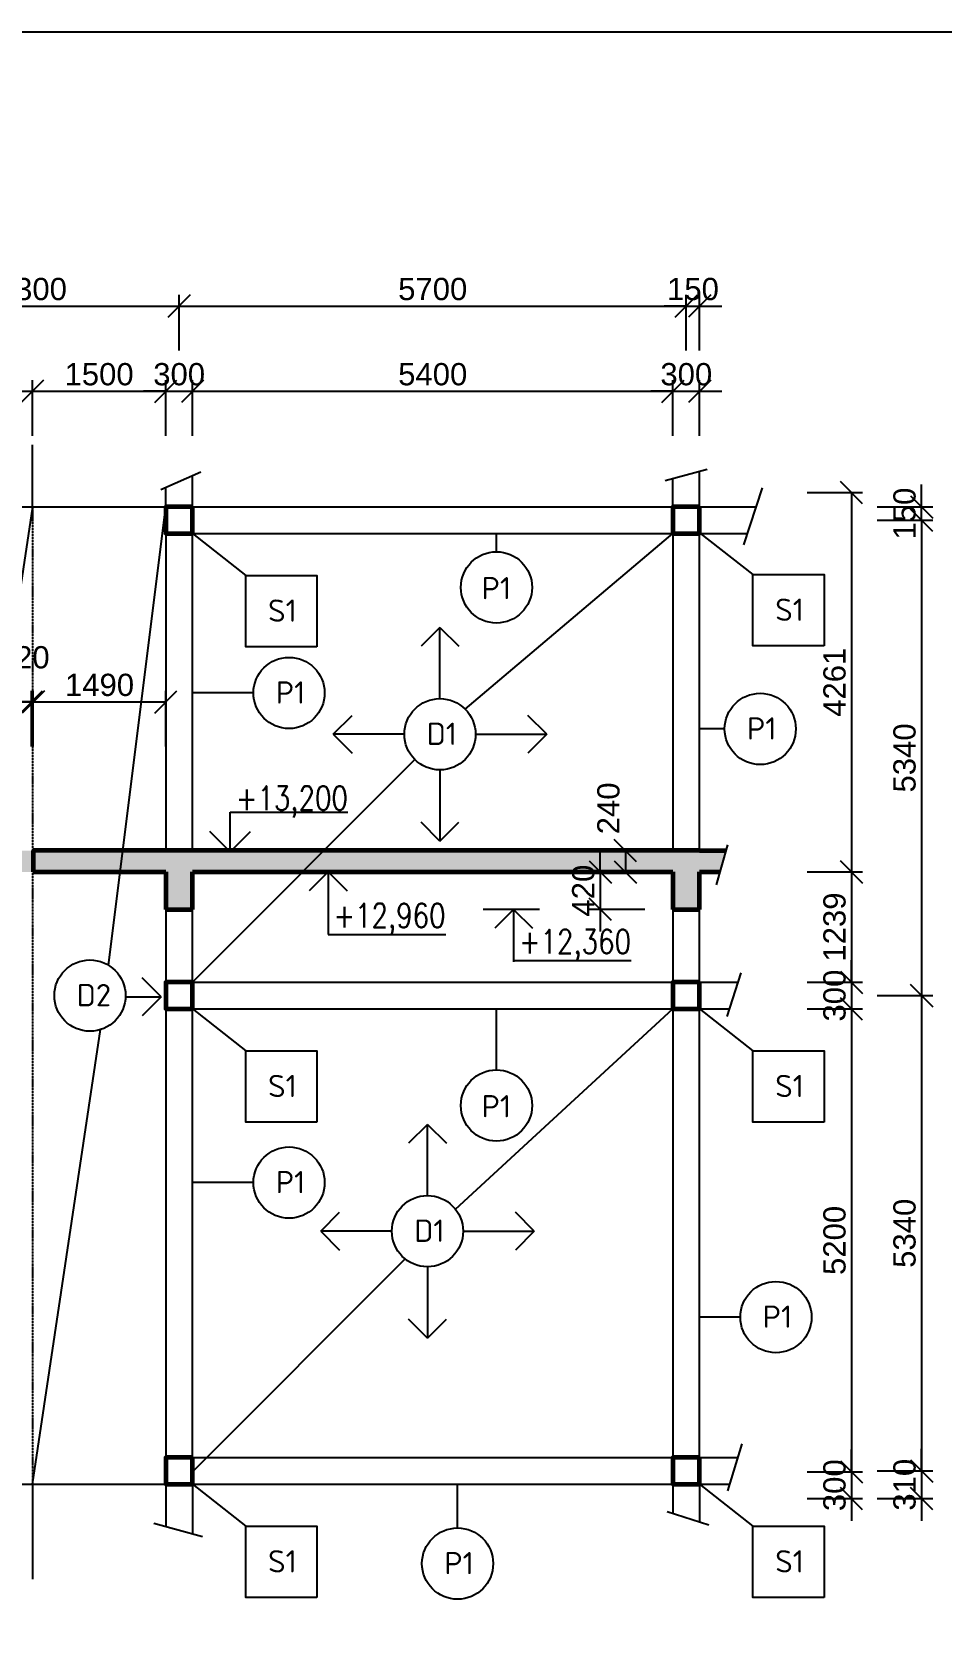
# Model space of a CAD drawing. Header units: millimetres. Extents: x 12904 to 327904, y -199771 to 141779.
# Drawn here: x 107136 to 117366, y 93638 to 111579 of the extents above; entities that cross this region are included whole.
import ezdxf

# ---------------------------------------------------------------- set-up
doc = ezdxf.new("R2010")
doc.units = ezdxf.units.MM
doc.linetypes.add('ACAD_ISO05W100', pattern=[34, 24, -3, 0.5, -3, 0.5, -3])
doc.layers.add('00 tenká plná', color=7, linetype='Continuous', lineweight=13)
doc.layers.add('Zdivo', color=6, linetype='Continuous', lineweight=60)
for name, color, linetype in [('koty', 1, 'Continuous'), ('Kóty', 1, 'Continuous'), ('text', 3, 'Continuous'), ('TEXTY', 3, 'Continuous'), ('Šrafy', 253, 'Continuous')]:
    doc.layers.add(name, color=color, linetype=linetype)
doc.styles.add('ISOCPEUR', font='isocpeur.ttf')
doc.styles.get("Standard").update_dxf_attribs({"font": 'arial.ttf'})
doc.styles.add('Základní', font='romans.shx', dxfattribs={"width": 0.8})
doc.dimstyles.new('1-100-good', dxfattribs={"dimscale": 100, "dimtxt": 2.5, "dimasz": 2.5, "dimexe": 1.25, "dimexo": 0.625, "dimtad": 1, "dimdec": 0, "dimtxsty": 'Standard', "dimblk": 'OBLIQUE', "dimcen": 2.5, "dimclrd": 256, "dimclre": 256, "dimclrt": 3, "dimadec": 0, "dimazin": 0, "dimtfac": 1, "dimtdec": 0, "dimtix": 1, "dimtmove": 2, "dimatfit": 3, "dimldrblk": 'OBLIQUE', "dimfxl": 5, "dimfxlon": 1, "dimarcsym": 0})

# ---------------------------------------------------------------- blocks, each defined once
blk = doc.blocks.new('_OBLIQUE')
at = {"color": 0, "linetype": 'ByBlock'}
blk.add_line((-0.5, -0.5), (0.5, 0.5), dxfattribs=at)
blk = doc.blocks.new('*D279')
at = {"layer": 'Defpoints', "color": 0, "transparency": 16777216}
for p in [(107141, 107543), (105641, 106244), (107141, 106244)]:
    blk.add_point(p, dxfattribs=at)
at = {"layer": 'Kóty', "lineweight": -2, "transparency": 16777216}
for p, q in [((105641, 107043), (105641, 107668)), ((107141, 107043), (107141, 107668)), ((105641, 107543), (107141, 107543))]:
    blk.add_line(p, q, dxfattribs=at)
at = {"layer": 'Kóty', "lineweight": -2, "transparency": 16777216, "xscale": 250, "yscale": 250, "zscale": 250, "rotation": 180}
blk.add_blockref('_OBLIQUE', (105641, 107543), dxfattribs=at)
at = {"layer": 'Kóty', "lineweight": -2, "transparency": 16777216, "xscale": 250, "yscale": 250, "zscale": 250}
blk.add_blockref('_OBLIQUE', (107141, 107543), dxfattribs=at)
at = {"layer": 'Kóty', "color": 3, "transparency": 16777216, "insert": (106391, 107733), "char_height": 250, "attachment_point": 5}
blk.add_mtext('1500', dxfattribs=at)
blk = doc.blocks.new('*D280')
at = {"layer": 'Defpoints', "color": 0, "transparency": 16777216}
for p in [(108641, 107543), (107141, 106244), (108641, 106244)]:
    blk.add_point(p, dxfattribs=at)
at = {"layer": 'Kóty', "lineweight": -2, "transparency": 16777216}
for p, q in [((107141, 107043), (107141, 107668)), ((108641, 107043), (108641, 107668)), ((107141, 107543), (108641, 107543))]:
    blk.add_line(p, q, dxfattribs=at)
at = {"layer": 'Kóty', "lineweight": -2, "transparency": 16777216, "xscale": 250, "yscale": 250, "zscale": 250, "rotation": 180}
blk.add_blockref('_OBLIQUE', (107141, 107543), dxfattribs=at)
at = {"layer": 'Kóty', "lineweight": -2, "transparency": 16777216, "xscale": 250, "yscale": 250, "zscale": 250}
blk.add_blockref('_OBLIQUE', (108641, 107543), dxfattribs=at)
at = {"layer": 'Kóty', "color": 3, "transparency": 16777216, "insert": (107891, 107733), "char_height": 250, "attachment_point": 5}
blk.add_mtext('1500', dxfattribs=at)
blk = doc.blocks.new('*D287')
at = {"layer": 'Defpoints', "color": 0, "transparency": 16777216}
for p in [(108941, 107543), (108641, 106244), (108941, 106244)]:
    blk.add_point(p, dxfattribs=at)
at = {"layer": 'Kóty', "lineweight": -2, "transparency": 16777216}
for p, q in [((108641, 107043), (108641, 107668)), ((108941, 107043), (108941, 107668)), ((108641, 107543), (108391, 107543)), ((108641, 107543), (108941, 107543)), ((108941, 107543), (109191, 107543))]:
    blk.add_line(p, q, dxfattribs=at)
at = {"layer": 'Kóty', "lineweight": -2, "transparency": 16777216, "xscale": 250, "yscale": 250, "zscale": 250}
blk.add_blockref('_OBLIQUE', (108641, 107543), dxfattribs=at)
at = {"layer": 'Kóty', "lineweight": -2, "transparency": 16777216, "xscale": 250, "yscale": 250, "zscale": 250, "rotation": 180}
blk.add_blockref('_OBLIQUE', (108941, 107543), dxfattribs=at)
at = {"layer": 'Kóty', "color": 3, "transparency": 16777216, "insert": (108791, 107733), "char_height": 250, "attachment_point": 5}
blk.add_mtext('300', dxfattribs=at)
blk = doc.blocks.new('*D288')
at = {"layer": 'Defpoints', "color": 0, "transparency": 16777216}
for p in [(114341, 107543), (108941, 106244), (114341, 106244)]:
    blk.add_point(p, dxfattribs=at)
at = {"layer": 'Kóty', "lineweight": -2, "transparency": 16777216}
for p, q in [((108941, 107043), (108941, 107668)), ((114341, 107043), (114341, 107668)), ((108941, 107543), (114341, 107543))]:
    blk.add_line(p, q, dxfattribs=at)
at = {"layer": 'Kóty', "lineweight": -2, "transparency": 16777216, "xscale": 250, "yscale": 250, "zscale": 250, "rotation": 180}
blk.add_blockref('_OBLIQUE', (108941, 107543), dxfattribs=at)
at = {"layer": 'Kóty', "lineweight": -2, "transparency": 16777216, "xscale": 250, "yscale": 250, "zscale": 250}
blk.add_blockref('_OBLIQUE', (114341, 107543), dxfattribs=at)
at = {"layer": 'Kóty', "color": 3, "transparency": 16777216, "insert": (111641, 107733), "char_height": 250, "attachment_point": 5}
blk.add_mtext('5400', dxfattribs=at)
blk = doc.blocks.new('*D289')
at = {"layer": 'Defpoints', "color": 0, "transparency": 16777216}
for p in [(114641, 107543), (114341, 106244), (114641, 106244)]:
    blk.add_point(p, dxfattribs=at)
at = {"layer": 'Kóty', "lineweight": -2, "transparency": 16777216}
for p, q in [((114341, 107043), (114341, 107668)), ((114641, 107043), (114641, 107668)), ((114341, 107543), (114091, 107543)), ((114341, 107543), (114641, 107543)), ((114641, 107543), (114891, 107543))]:
    blk.add_line(p, q, dxfattribs=at)
at = {"layer": 'Kóty', "lineweight": -2, "transparency": 16777216, "xscale": 250, "yscale": 250, "zscale": 250}
blk.add_blockref('_OBLIQUE', (114341, 107543), dxfattribs=at)
at = {"layer": 'Kóty', "lineweight": -2, "transparency": 16777216, "xscale": 250, "yscale": 250, "zscale": 250, "rotation": 180}
blk.add_blockref('_OBLIQUE', (114641, 107543), dxfattribs=at)
at = {"layer": 'Kóty', "color": 3, "transparency": 16777216, "insert": (114491, 107733), "char_height": 250, "attachment_point": 5}
blk.add_mtext('300', dxfattribs=at)
blk = doc.blocks.new('*D291')
at = {"layer": 'Defpoints', "color": 0, "transparency": 16777216}
for p in [(108791, 108500), (105491, 106244), (108791, 106244)]:
    blk.add_point(p, dxfattribs=at)
at = {"layer": 'Kóty', "lineweight": -2, "transparency": 16777216}
for p, q in [((105491, 108000), (105491, 108625)), ((108791, 108000), (108791, 108625)), ((105491, 108500), (108791, 108500))]:
    blk.add_line(p, q, dxfattribs=at)
at = {"layer": 'Kóty', "lineweight": -2, "transparency": 16777216, "xscale": 250, "yscale": 250, "zscale": 250, "rotation": 180}
blk.add_blockref('_OBLIQUE', (105491, 108500), dxfattribs=at)
at = {"layer": 'Kóty', "lineweight": -2, "transparency": 16777216, "xscale": 250, "yscale": 250, "zscale": 250}
blk.add_blockref('_OBLIQUE', (108791, 108500), dxfattribs=at)
at = {"layer": 'Kóty', "color": 3, "transparency": 16777216, "insert": (107141, 108690), "char_height": 250, "attachment_point": 5}
blk.add_mtext('3300', dxfattribs=at)
blk = doc.blocks.new('*D292')
at = {"layer": 'Defpoints', "color": 0, "transparency": 16777216}
for p in [(114491, 108500), (108791, 106244), (114491, 106244)]:
    blk.add_point(p, dxfattribs=at)
at = {"layer": 'Kóty', "lineweight": -2, "transparency": 16777216}
for p, q in [((108791, 108000), (108791, 108625)), ((114491, 108000), (114491, 108625)), ((108791, 108500), (114491, 108500))]:
    blk.add_line(p, q, dxfattribs=at)
at = {"layer": 'Kóty', "lineweight": -2, "transparency": 16777216, "xscale": 250, "yscale": 250, "zscale": 250, "rotation": 180}
blk.add_blockref('_OBLIQUE', (108791, 108500), dxfattribs=at)
at = {"layer": 'Kóty', "lineweight": -2, "transparency": 16777216, "xscale": 250, "yscale": 250, "zscale": 250}
blk.add_blockref('_OBLIQUE', (114491, 108500), dxfattribs=at)
at = {"layer": 'Kóty', "color": 3, "transparency": 16777216, "insert": (111641, 108690), "char_height": 250, "attachment_point": 5}
blk.add_mtext('5700', dxfattribs=at)
blk = doc.blocks.new('*D293')
at = {"layer": 'Defpoints', "color": 0, "transparency": 16777216}
for p in [(114641, 106404), (114641, 102143), (116348, 102143)]:
    blk.add_point(p, dxfattribs=at)
at = {"layer": 'Kóty', "lineweight": -2, "transparency": 16777216}
for p, q in [((115848, 106404), (116473, 106404)), ((116348, 106404), (116348, 102143)), ((115848, 102143), (116473, 102143))]:
    blk.add_line(p, q, dxfattribs=at)
at = {"layer": 'Kóty', "lineweight": -2, "transparency": 16777216, "xscale": 250, "yscale": 250, "zscale": 250}
for p, rotation in [((116348, 106404), 90), ((116348, 102143), 270)]:
    blk.add_blockref('_OBLIQUE', p, dxfattribs=dict(at, rotation=rotation))
at = {"layer": 'Kóty', "color": 3, "transparency": 16777216, "insert": (116158, 104274), "char_height": 250, "attachment_point": 5, "rotation": 90}
blk.add_mtext('4261', dxfattribs=at)
blk = doc.blocks.new('*D294')
at = {"layer": 'Defpoints', "color": 0, "transparency": 16777216}
for p in [(114641, 102143), (114641, 100904), (116348, 100904)]:
    blk.add_point(p, dxfattribs=at)
at = {"layer": 'Kóty', "lineweight": -2, "transparency": 16777216}
for p, q in [((115848, 102143), (116473, 102143)), ((116348, 102143), (116348, 100904)), ((115848, 100904), (116473, 100904))]:
    blk.add_line(p, q, dxfattribs=at)
at = {"layer": 'Kóty', "lineweight": -2, "transparency": 16777216, "xscale": 250, "yscale": 250, "zscale": 250}
for p, rotation in [((116348, 102143), 90), ((116348, 100904), 270)]:
    blk.add_blockref('_OBLIQUE', p, dxfattribs=dict(at, rotation=rotation))
at = {"layer": 'Kóty', "color": 3, "transparency": 16777216, "insert": (116158, 101524), "char_height": 250, "attachment_point": 5, "rotation": 90}
blk.add_mtext('1239', dxfattribs=at)
blk = doc.blocks.new('*D295')
at = {"layer": 'Defpoints', "color": 0, "transparency": 16777216}
for p in [(114641, 100904), (114641, 100604), (116348, 100604)]:
    blk.add_point(p, dxfattribs=at)
at = {"layer": 'Kóty', "lineweight": -2, "transparency": 16777216}
for p, q in [((116348, 100904), (116348, 101154)), ((115848, 100904), (116473, 100904)), ((116348, 100904), (116348, 100604)), ((115848, 100604), (116473, 100604)), ((116348, 100604), (116348, 100354))]:
    blk.add_line(p, q, dxfattribs=at)
at = {"layer": 'Kóty', "lineweight": -2, "transparency": 16777216, "xscale": 250, "yscale": 250, "zscale": 250}
for p, rotation in [((116348, 100904), 270), ((116348, 100604), 90)]:
    blk.add_blockref('_OBLIQUE', p, dxfattribs=dict(at, rotation=rotation))
at = {"layer": 'Kóty', "color": 3, "transparency": 16777216, "insert": (116158, 100754), "char_height": 250, "attachment_point": 5, "rotation": 90}
blk.add_mtext('300', dxfattribs=at)
blk = doc.blocks.new('*D296')
at = {"layer": 'Defpoints', "color": 0, "transparency": 16777216}
for p in [(114641, 100604), (114641, 95404), (116348, 95404)]:
    blk.add_point(p, dxfattribs=at)
at = {"layer": 'Kóty', "lineweight": -2, "transparency": 16777216}
for p, q in [((115848, 100604), (116473, 100604)), ((116348, 100604), (116348, 95404)), ((115848, 95404), (116473, 95404))]:
    blk.add_line(p, q, dxfattribs=at)
at = {"layer": 'Kóty', "lineweight": -2, "transparency": 16777216, "xscale": 250, "yscale": 250, "zscale": 250}
for p, rotation in [((116348, 100604), 90), ((116348, 95404), 270)]:
    blk.add_blockref('_OBLIQUE', p, dxfattribs=dict(at, rotation=rotation))
at = {"layer": 'Kóty', "color": 3, "transparency": 16777216, "insert": (116158, 98004), "char_height": 250, "attachment_point": 5, "rotation": 90}
blk.add_mtext('5200', dxfattribs=at)
blk = doc.blocks.new('*D297')
at = {"layer": 'Defpoints', "color": 0, "transparency": 16777216}
for p in [(114641, 95404), (114641, 95104), (116348, 95104)]:
    blk.add_point(p, dxfattribs=at)
at = {"layer": 'Kóty', "lineweight": -2, "transparency": 16777216}
for p, q in [((116348, 95404), (116348, 95654)), ((115848, 95404), (116473, 95404)), ((116348, 95404), (116348, 95104)), ((115848, 95104), (116473, 95104)), ((116348, 95104), (116348, 94854))]:
    blk.add_line(p, q, dxfattribs=at)
at = {"layer": 'Kóty', "lineweight": -2, "transparency": 16777216, "xscale": 250, "yscale": 250, "zscale": 250}
for p, rotation in [((116348, 95404), 270), ((116348, 95104), 90)]:
    blk.add_blockref('_OBLIQUE', p, dxfattribs=dict(at, rotation=rotation))
at = {"layer": 'Kóty', "color": 3, "transparency": 16777216, "insert": (116158, 95254), "char_height": 250, "attachment_point": 5, "rotation": 90}
blk.add_mtext('300', dxfattribs=at)
blk = doc.blocks.new('*D298')
at = {"layer": 'Defpoints', "color": 0, "transparency": 16777216}
for p in [(114641, 106094), (114641, 100754), (117136, 100754)]:
    blk.add_point(p, dxfattribs=at)
at = {"layer": 'Kóty', "lineweight": -2, "transparency": 16777216}
for p, q in [((116636, 106094), (117261, 106094)), ((117136, 106094), (117136, 100754)), ((116636, 100754), (117261, 100754))]:
    blk.add_line(p, q, dxfattribs=at)
at = {"layer": 'Kóty', "lineweight": -2, "transparency": 16777216, "xscale": 250, "yscale": 250, "zscale": 250}
for p, rotation in [((117136, 106094), 90), ((117136, 100754), 270)]:
    blk.add_blockref('_OBLIQUE', p, dxfattribs=dict(at, rotation=rotation))
at = {"layer": 'Kóty', "color": 3, "transparency": 16777216, "insert": (116945, 103424), "char_height": 250, "attachment_point": 5, "rotation": 90}
blk.add_mtext('5340', dxfattribs=at)
blk = doc.blocks.new('*D299')
at = {"layer": 'Defpoints', "color": 0, "transparency": 16777216}
for p in [(114641, 100754), (114641, 95414), (117136, 95414)]:
    blk.add_point(p, dxfattribs=at)
at = {"layer": 'Kóty', "lineweight": -2, "transparency": 16777216}
for p, q in [((116636, 100754), (117261, 100754)), ((117136, 100754), (117136, 95414)), ((116636, 95414), (117261, 95414))]:
    blk.add_line(p, q, dxfattribs=at)
at = {"layer": 'Kóty', "lineweight": -2, "transparency": 16777216, "xscale": 250, "yscale": 250, "zscale": 250}
for p, rotation in [((117136, 100754), 90), ((117136, 95414), 270)]:
    blk.add_blockref('_OBLIQUE', p, dxfattribs=dict(at, rotation=rotation))
at = {"layer": 'Kóty', "color": 3, "transparency": 16777216, "insert": (116945, 98084), "char_height": 250, "attachment_point": 5, "rotation": 90}
blk.add_mtext('5340', dxfattribs=at)
blk = doc.blocks.new('*D300')
at = {"layer": 'Defpoints', "color": 0, "transparency": 16777216}
for p in [(114641, 95414), (114641, 95104), (117136, 95104)]:
    blk.add_point(p, dxfattribs=at)
at = {"layer": 'Kóty', "lineweight": -2, "transparency": 16777216}
for p, q in [((117136, 95414), (117136, 95664)), ((116636, 95414), (117261, 95414)), ((117136, 95414), (117136, 95104)), ((116636, 95104), (117261, 95104)), ((117136, 95104), (117136, 94854))]:
    blk.add_line(p, q, dxfattribs=at)
at = {"layer": 'Kóty', "lineweight": -2, "transparency": 16777216, "xscale": 250, "yscale": 250, "zscale": 250}
for p, rotation in [((117136, 95414), 270), ((117136, 95104), 90)]:
    blk.add_blockref('_OBLIQUE', p, dxfattribs=dict(at, rotation=rotation))
at = {"layer": 'Kóty', "color": 3, "transparency": 16777216, "insert": (116945, 95259), "char_height": 250, "attachment_point": 5, "rotation": 90}
blk.add_mtext('310', dxfattribs=at)
blk = doc.blocks.new('*D281')
at = {"layer": 'Defpoints', "color": 0, "transparency": 16777216}
for p in [(114641, 106244), (117136, 106244), (114641, 106094)]:
    blk.add_point(p, dxfattribs=at)
at = {"layer": 'Kóty', "lineweight": -2, "transparency": 16777216}
for p, q in [((117136, 106244), (117136, 106494)), ((116636, 106244), (117261, 106244)), ((117136, 106094), (117136, 106244)), ((116636, 106094), (117261, 106094)), ((117136, 106094), (117136, 105844))]:
    blk.add_line(p, q, dxfattribs=at)
at = {"layer": 'Kóty', "lineweight": -2, "transparency": 16777216, "xscale": 250, "yscale": 250, "zscale": 250}
for p, rotation in [((117136, 106244), 270), ((117136, 106094), 90)]:
    blk.add_blockref('_OBLIQUE', p, dxfattribs=dict(at, rotation=rotation))
at = {"layer": 'Kóty', "color": 3, "transparency": 16777216, "insert": (116945, 106169), "char_height": 250, "attachment_point": 5, "rotation": 90}
blk.add_mtext('150', dxfattribs=at)
blk = doc.blocks.new('*D282')
at = {"layer": 'Defpoints', "color": 0, "transparency": 16777216}
for p in [(114641, 108500), (114491, 106244), (114641, 106244)]:
    blk.add_point(p, dxfattribs=at)
at = {"layer": 'Kóty', "lineweight": -2, "transparency": 16777216}
for p, q in [((114491, 108000), (114491, 108625)), ((114641, 108000), (114641, 108625)), ((114491, 108500), (114241, 108500)), ((114491, 108500), (114641, 108500)), ((114641, 108500), (114891, 108500))]:
    blk.add_line(p, q, dxfattribs=at)
at = {"layer": 'Kóty', "lineweight": -2, "transparency": 16777216, "xscale": 250, "yscale": 250, "zscale": 250}
blk.add_blockref('_OBLIQUE', (114491, 108500), dxfattribs=at)
at = {"layer": 'Kóty', "lineweight": -2, "transparency": 16777216, "xscale": 250, "yscale": 250, "zscale": 250, "rotation": 180}
blk.add_blockref('_OBLIQUE', (114641, 108500), dxfattribs=at)
at = {"layer": 'Kóty', "color": 3, "transparency": 16777216, "insert": (114566, 108690), "char_height": 250, "attachment_point": 5}
blk.add_mtext('150', dxfattribs=at)
blk = doc.blocks.new('*D301')
at = {"layer": 'Defpoints', "color": 0, "transparency": 16777216}
for p in [(107131, 104053), (105641, 102383), (107131, 102383)]:
    blk.add_point(p, dxfattribs=at)
at = {"layer": 'Kóty', "lineweight": -2, "transparency": 16777216}
for p, q in [((105641, 103553), (105641, 104178)), ((107131, 103553), (107131, 104178)), ((105641, 104053), (107131, 104053))]:
    blk.add_line(p, q, dxfattribs=at)
at = {"layer": 'Kóty', "lineweight": -2, "transparency": 16777216, "xscale": 250, "yscale": 250, "zscale": 250, "rotation": 180}
blk.add_blockref('_OBLIQUE', (105641, 104053), dxfattribs=at)
at = {"layer": 'Kóty', "lineweight": -2, "transparency": 16777216, "xscale": 250, "yscale": 250, "zscale": 250}
blk.add_blockref('_OBLIQUE', (107131, 104053), dxfattribs=at)
at = {"layer": 'Kóty', "color": 3, "transparency": 16777216, "insert": (106386, 104243), "char_height": 250, "attachment_point": 5}
blk.add_mtext('1490', dxfattribs=at)
blk = doc.blocks.new('*D302')
at = {"layer": 'Defpoints', "color": 0, "transparency": 16777216}
for p in [(107151, 104053), (107131, 102383), (107151, 102383)]:
    blk.add_point(p, dxfattribs=at)
at = {"layer": 'Kóty', "lineweight": -2, "transparency": 16777216}
for p, q in [((107131, 103553), (107131, 104178)), ((107151, 103553), (107151, 104178)), ((107131, 104053), (106881, 104053)), ((107131, 104053), (107151, 104053)), ((107151, 104053), (107401, 104053))]:
    blk.add_line(p, q, dxfattribs=at)
at = {"layer": 'Kóty', "lineweight": -2, "transparency": 16777216, "xscale": 250, "yscale": 250, "zscale": 250}
blk.add_blockref('_OBLIQUE', (107131, 104053), dxfattribs=at)
at = {"layer": 'Kóty', "lineweight": -2, "transparency": 16777216, "xscale": 250, "yscale": 250, "zscale": 250, "rotation": 180}
blk.add_blockref('_OBLIQUE', (107151, 104053), dxfattribs=at)
at = {"layer": 'Kóty', "color": 3, "transparency": 16777216, "insert": (107141, 104553), "char_height": 250, "attachment_point": 5}
blk.add_mtext('20', dxfattribs=at)
blk = doc.blocks.new('*D303')
at = {"layer": 'Defpoints', "color": 0, "transparency": 16777216}
for p in [(108641, 104053), (107151, 102383), (108641, 102383)]:
    blk.add_point(p, dxfattribs=at)
at = {"layer": 'Kóty', "lineweight": -2, "transparency": 16777216}
for p, q in [((107151, 103553), (107151, 104178)), ((108641, 103553), (108641, 104178)), ((107151, 104053), (108641, 104053))]:
    blk.add_line(p, q, dxfattribs=at)
at = {"layer": 'Kóty', "lineweight": -2, "transparency": 16777216, "xscale": 250, "yscale": 250, "zscale": 250, "rotation": 180}
blk.add_blockref('_OBLIQUE', (107151, 104053), dxfattribs=at)
at = {"layer": 'Kóty', "lineweight": -2, "transparency": 16777216, "xscale": 250, "yscale": 250, "zscale": 250}
blk.add_blockref('_OBLIQUE', (108641, 104053), dxfattribs=at)
at = {"layer": 'Kóty', "color": 3, "transparency": 16777216, "insert": (107896, 104243), "char_height": 250, "attachment_point": 5}
blk.add_mtext('1490', dxfattribs=at)
blk = doc.blocks.new('*D311')
at = {"layer": 'Defpoints', "color": 0, "transparency": 16777216}
for p in [(113807, 102383), (113354, 102143), (113807, 102143)]:
    blk.add_point(p, dxfattribs=at)
at = {"layer": 'Kóty', "lineweight": -2, "transparency": 16777216}
for p, q in [((113807, 102383), (113932, 102383)), ((113807, 102383), (113807, 102143)), ((113417, 102143), (113932, 102143))]:
    blk.add_line(p, q, dxfattribs=at)
at = {"layer": 'Kóty', "lineweight": -2, "transparency": 16777216, "xscale": 250, "yscale": 250, "zscale": 250}
for p, rotation in [((113807, 102383), 90), ((113807, 102143), 270)]:
    blk.add_blockref('_OBLIQUE', p, dxfattribs=dict(at, rotation=rotation))
at = {"layer": 'Kóty', "color": 3, "transparency": 16777216, "insert": (113617, 102857), "char_height": 250, "attachment_point": 5, "rotation": 90}
blk.add_mtext('240', dxfattribs=at)
blk = doc.blocks.new('*D312')
at = {"layer": 'Defpoints', "color": 0, "transparency": 16777216}
for p in [(113524, 102143), (113524, 101723), (114341, 101723)]:
    blk.add_point(p, dxfattribs=at)
at = {"layer": 'Kóty', "lineweight": -2, "transparency": 16777216}
for p, q in [((113524, 102143), (113524, 102393)), ((113524, 102143), (113649, 102143)), ((113524, 102143), (113524, 101723)), ((114024, 101723), (113399, 101723)), ((113524, 101723), (113524, 101473))]:
    blk.add_line(p, q, dxfattribs=at)
at = {"layer": 'Kóty', "lineweight": -2, "transparency": 16777216, "xscale": 250, "yscale": 250, "zscale": 250}
for p, rotation in [((113524, 102143), 270), ((113524, 101723), 90)]:
    blk.add_blockref('_OBLIQUE', p, dxfattribs=dict(at, rotation=rotation))
at = {"layer": 'Kóty', "color": 3, "transparency": 16777216, "insert": (113334, 101933), "char_height": 250, "attachment_point": 5, "rotation": 90}
blk.add_mtext('420', dxfattribs=at)

msp = doc.modelspace()

# ---------------------------------------------------------------- hatches: boundary and pattern name
at = {"layer": 'Šrafy'}
h = msp.add_hatch(dxfattribs=at)
h.set_pattern_fill('BETON-ZELEZOBETON', color=256, scale=50)
h.set_pattern_definition([(45, (-918655, -604140.65), (-176.776695, 176.776695), []), (45, (-918584.3, -604140.65), (-176.776695, 176.776695), []), (45, (-918442.88, -604140.65), (-106.066017, 247.487373), [100, -50, 0, -50])])
h.paths.add_polyline_path([(100896.9, 102382.9), (99641.1, 102382.9), (99394, 102382.9), (99337.1, 102142.9), (99641.1, 102142.9), (99641.1, 101722.9), (99941.1, 101722.9), (99941.1, 102142.9), (100809.2, 102142.9)])
h.paths.add_polyline_path([(106561.9, 102382.9), (102322.2, 102382.9), (102234.6, 102142.9), (105341.1, 102142.9), (105341.1, 101722.9), (105641.1, 101722.9), (105641.1, 102142.9), (106526, 102142.9)])
h.paths.add_polyline_path([(107131.1, 102382.9), (106561.9, 102382.9), (106526, 102142.9), (107131.1, 102142.9)])
h.paths.add_polyline_path([(108156.6, 102382.9), (107151.1, 102382.9), (107151.1, 102142.9), (108126.5, 102142.9)])
h.paths.add_polyline_path([(110419.6, 102382.9), (109378.7, 102382.9), (109365.5, 102369.7), (109352.3, 102382.9), (108156.6, 102382.9), (108126.5, 102142.9), (108641.1, 102142.9), (108641.1, 101722.9), (108941.1, 101722.9), (108941.1, 102142.9), (110179.6, 102142.9)])
h.paths.add_polyline_path([(101988.5, 102795.2), (101748.5, 102573.5), (101748.5, 97927.7), (101988.5, 97927.7), (101988.5, 100604.3), (102408.5, 100604.3), (102408.5, 100904.3), (101988.5, 100904.3)])
h.paths.add_polyline_path([(101988.5, 103689.9), (101748.5, 103689.9), (101748.5, 102573.5), (101988.5, 102795.2)])
h.paths.add_polyline_path([(101988.5, 105944.3), (102408.5, 105944.3), (102408.5, 106244.3), (101988.5, 106244.3), (101988.5, 106446.1), (101748.5, 106379.7), (101748.5, 106244.3), (101748.5, 103689.9), (101988.5, 103689.9)])
h.paths.add_polyline_path([(101988.5, 97927.7), (101748.5, 97927.7), (101748.5, 97065), (101988.5, 97285.5)])
h.paths.add_polyline_path([(101988.5, 97285.5), (101748.5, 97065), (101748.5, 95264.3), (101748.5, 95112.8), (101988.5, 95036.4), (101988.5, 95264.3), (102408.5, 95264.3), (102408.5, 95564.3), (101988.5, 95564.3)])
h.paths.add_polyline_path([(114935.8, 102382.9), (114641.1, 102382.9), (110419.6, 102382.9), (110179.6, 102142.9), (114341.1, 102142.9), (114341.1, 101722.9), (114641.1, 101722.9), (114641.1, 102142.9), (114866.5, 102142.9)])
h.paths.add_polyline_path([(113593.7, 101585.2), (113593.7, 102292.9), (113078.5, 102292.9), (113078.5, 101585.2)], flags=9)

# ---------------------------------------------------------------- linework, layer by layer
for p, q in [((107141.1, 106244.3), (107141.1, 106939.3)), ((108585, 106439.3), (109035, 106639.3)), ((108941.1, 106244.3), (108941.1, 106597.6)), ((114255, 106539.3), (114725, 106669.3)), ((114641.1, 106244.3), (114641.1, 106646.1)), ((108641.1, 106244.3), (108641.1, 106464.3)), ((114341.1, 106244.3), (114341.1, 106563.2)), ((115345, 106459.3), (115135, 105819.3)), ((105641.1, 106244.3), (108641.1, 106244.3)), ((107141.1, 106244.3), (106375.5, 101139.6)), ((107995.3, 101096.6), (108641.1, 106244.3)), ((108941.1, 106244.3), (114341.1, 106244.3)), ((114641.1, 106244.3), (115274.4, 106244.3)), ((108641.1, 106104.3), (108641.1, 102382.9)), ((108941.1, 102382.9), (108941.1, 106104.3)), ((114341.1, 106104.3), (114341.1, 102382.9)), ((114641.1, 102382.9), (114641.1, 106104.3)), ((108941.1, 105944.3), (114341.1, 105944.3)), ((112007.1, 103970.4), (114341.1, 105944.3)), ((114641.1, 105944.3), (115176, 105944.3)), ((114922, 103749.8), (114641.1, 103749.8)), ((108941.1, 100904.3), (111441.5, 103404.7)), ((114955, 102449.3), (114825, 101999.3)), ((107151.1, 102382.9), (114641.1, 102382.9)), ((107151.1, 102142.9), (108641.1, 102142.9)), ((108641.1, 102142.9), (108641.1, 100904.3)), ((108941.1, 100904.3), (108941.1, 102142.9)), ((108941.1, 102142.9), (114341.1, 102142.9)), ((114341.1, 102142.9), (114341.1, 100904.3)), ((114641.1, 100904.3), (114641.1, 102142.9)), ((108641.1, 101722.9), (108941.1, 101722.9)), ((114341.1, 101722.9), (114641.1, 101722.9)), ((115105, 101009.3), (114945, 100519.3)), ((108941.1, 100904.3), (114341.1, 100904.3)), ((114641.1, 100904.3), (115070.7, 100904.3)), ((108641.1, 100604.3), (108641.1, 95404.3)), ((108941.1, 95404.3), (108941.1, 100604.3)), ((108941.1, 100604.3), (114341.1, 100604.3)), ((111896.1, 98355.3), (114341.1, 100604.3)), ((114341.1, 100604.3), (114341.1, 95404.3)), ((114641.1, 95404.3), (114641.1, 100604.3)), ((114641.1, 100604.3), (114972.7, 100604.3)), ((107141.1, 95264.3), (107907.1, 100372.4)), ((108941.1, 95404.3), (111332.1, 97795.3)), ((115098.6, 97142.6), (114641.1, 97142.6)), ((115115, 95719.3), (114955, 95189.3)), ((108941.1, 95564.3), (114341.1, 95564.3)), ((114641.1, 95564.3), (115068.2, 95564.3)), ((105641.1, 95264.3), (108641.1, 95264.3)), ((107141.1, 95264.3), (107141.1, 94199.3)), ((108641.1, 95264.3), (108641.1, 94792.2)), ((108941.1, 95264.3), (114341.1, 95264.3)), ((108941.1, 95264.3), (108941.1, 94710.4)), ((111920.3, 94773.7), (111920.3, 95264.3)), ((114341.1, 95264.3), (114341.1, 94938.2)), ((114641.1, 95264.3), (114977.6, 95264.3)), ((114641.1, 95264.3), (114641.1, 94842.5)), ((114275, 94959.3), (114745, 94809.3)), ((108505, 94829.3), (109055, 94679.3))]:
    msp.add_line(p, q)
at = {"linetype": 'ACAD_ISO05W100'}
msp.add_line((107141.1, 106244.3), (107141.1, 95264.3), dxfattribs=at)
msp.add_lwpolyline([(97404.2, 111579.3), (138404.2, 111579.3), (138404.2, 82879.3), (97404.2, 82879.3)], close=True)
at = {"layer": 'koty'}
for p, q in [((109365.5, 102369.7), (109365.5, 102816.1)), ((109365.5, 102816.1), (110688.3, 102816.1)), ((109365.5, 102369.7), (109136.7, 102598.5)), ((109365.5, 102369.7), (109594.4, 102598.5)), ((110465.6, 102142.9), (110253.5, 101930.8)), ((110465.6, 102142.9), (110677.7, 101930.8)), ((110465.6, 102142.9), (110465.6, 101441.1)), ((110465.6, 102142.9), (110677.7, 101930.8)), ((110465.6, 102142.9), (110465.6, 101441.1)), ((112841, 101722.9), (112208.9, 101722.9)), ((112550.1, 101722.9), (112338, 101510.8)), ((112550.1, 101722.9), (112762.1, 101510.8)), ((112550.1, 101722.9), (112550.1, 101132.6)), ((112550.1, 101722.9), (112762.1, 101510.8)), ((112550.1, 101722.9), (112550.1, 101132.6)), ((110465.6, 101441.1), (111788.4, 101441.1)), ((112550.1, 101148.4), (113872.8, 101148.4))]:
    msp.add_line(p, q, dxfattribs=at)
at = {"layer": 'TEXTY'}
for p, q in [((108941.1, 105944.3), (109539.2, 105473.7)), ((112357.5, 105739.5), (112357.5, 105944.3)), ((114641.1, 105954.3), (115239.2, 105483.7)), ((111722, 104889.9), (111509.8, 104677.7)), ((111722, 104089.9), (111722, 104889.9)), ((111722, 104889.9), (111934.1, 104677.7)), ((109625.9, 104153.7), (108941.1, 104153.7)), ((110522, 103689.9), (110734.1, 103902)), ((112922, 103689.9), (112709.8, 103902)), ((111322, 103689.9), (110522, 103689.9)), ((110522, 103689.9), (110734.1, 103477.7)), ((112122, 103689.9), (112922, 103689.9)), ((112922, 103689.9), (112709.8, 103477.7)), ((111722, 103289.9), (111722, 102489.9)), ((111722, 102489.9), (111509.8, 102702)), ((111722, 102489.9), (111934.1, 102702)), ((108588.5, 100740.3), (108376.4, 100952.5)), ((108188.1, 100740.3), (108588.5, 100740.3)), ((108588.5, 100740.3), (108376.4, 100528.2)), ((108941.1, 100604.3), (109539.2, 100133.7)), ((112357.5, 99919.5), (112357.5, 100604.3)), ((114641.1, 100604.3), (115239.2, 100133.7)), ((111582, 99307.7), (111369.8, 99095.6)), ((111582, 98507.7), (111582, 99307.7)), ((111582, 99307.7), (111794.1, 99095.6)), ((109625.9, 98653.7), (108941.1, 98653.7)), ((110382, 98107.7), (110594.1, 98319.8)), ((112782, 98107.7), (112569.8, 98319.8)), ((111182, 98107.7), (110382, 98107.7)), ((110382, 98107.7), (110594.1, 97895.6)), ((111982, 98107.7), (112782, 98107.7)), ((112782, 98107.7), (112569.8, 97895.6)), ((111582, 97707.7), (111582, 96907.7)), ((111582, 96907.7), (111369.8, 97119.8)), ((111582, 96907.7), (111794.1, 97119.8)), ((108941.1, 95264.3), (109539.2, 94793.7)), ((114641.1, 95264.3), (115239.2, 94793.7))]:
    msp.add_line(p, q, dxfattribs=at)
for points in [[(110339.2, 104673.7), (109539.2, 104673.7), (109539.2, 105473.7), (110339.2, 105473.7)], [(116039.2, 104683.7), (115239.2, 104683.7), (115239.2, 105483.7), (116039.2, 105483.7)], [(110339.2, 99333.7), (109539.2, 99333.7), (109539.2, 100133.7), (110339.2, 100133.7)], [(116039.2, 99333.7), (115239.2, 99333.7), (115239.2, 100133.7), (116039.2, 100133.7)], [(110339.2, 93993.7), (109539.2, 93993.7), (109539.2, 94793.7), (110339.2, 94793.7)], [(116039.2, 93993.7), (115239.2, 93993.7), (115239.2, 94793.7), (116039.2, 94793.7)]]:
    msp.add_lwpolyline(points, close=True, dxfattribs=at)
for centre in [(112357.5, 105339.5), (110025.9, 104153.7), (111722, 103689.9), (115322, 103749.8), (107788.3, 100754.3), (112357.5, 99519.5), (110025.9, 98653.7), (111582, 98107.7), (115498.6, 97142.6), (111920.3, 94373.7)]:
    msp.add_circle(centre, 400, dxfattribs=at)
at = {"layer": 'Zdivo'}
for p, q in [((114641.1, 102382.9), (107151.1, 102382.9)), ((107151.1, 102382.9), (107151.1, 102142.9)), ((114641.1, 102382.9), (114935.8, 102382.9)), ((107151.1, 102142.9), (108641.1, 102142.9)), ((108641.1, 102142.9), (108641.1, 101722.9)), ((108941.1, 101722.9), (108941.1, 102142.9)), ((108941.1, 102142.9), (114341.1, 102142.9)), ((114341.1, 102142.9), (114341.1, 101722.9)), ((114641.1, 101722.9), (114641.1, 102142.9)), ((114641.1, 102142.9), (114866.5, 102142.9)), ((108641.1, 101722.9), (108941.1, 101722.9)), ((114341.1, 101722.9), (114641.1, 101722.9))]:
    msp.add_line(p, q, dxfattribs=at)
for points in [[(108941.1, 106244.3), (108641.1, 106244.3), (108641.1, 105944.3), (108941.1, 105944.3)], [(114641.1, 106244.3), (114341.1, 106244.3), (114341.1, 105944.3), (114641.1, 105944.3)], [(108941.1, 100904.3), (108641.1, 100904.3), (108641.1, 100604.3), (108941.1, 100604.3)], [(114641.1, 100904.3), (114341.1, 100904.3), (114341.1, 100604.3), (114641.1, 100604.3)], [(108941.1, 95564.3), (108641.1, 95564.3), (108641.1, 95264.3), (108941.1, 95264.3)], [(114641.1, 95564.3), (114341.1, 95564.3), (114341.1, 95264.3), (114641.1, 95264.3)]]:
    msp.add_lwpolyline(points, close=True, dxfattribs=at)

# ---------------------------------------------------------------- texts
at = {"layer": '00 tenká plná', "char_height": 250, "attachment_point": 1, "style": 'ISOCPEUR'}
for s, insert in [('P1', (112190.3, 105456.4)), ('S1', (109790.2, 105203.9)), ('S1', (115490.2, 105213.9)), ('P1', (109877, 104283.9)), ('P1', (115173.1, 103880)), ('D1', (111573.1, 103820)), ('D2', (107639.4, 100884.5)), ('S1', (109790.2, 99863.9)), ('S1', (115490.2, 99863.9)), ('P1', (112190.3, 99636.4)), ('P1', (109877, 98783.9)), ('D1', (111433.1, 98237.9)), ('P1', (115349.6, 97272.8)), ('S1', (109790.2, 94523.9)), ('P1', (111771.4, 94503.9)), ('S1', (115490.2, 94523.9))]:
    msp.add_mtext_dynamic_manual_height_columns(s, width=362.235, gutter_width=4, heights=[334.2], dxfattribs=dict(at, insert=insert))
at = {"layer": 'text', "style": 'Základní', "width": 0.8}
for s, p in [('+13,200', (109430.3, 102837.7)), ('+12,960', (110527.4, 101519.2)), ('+12,360', (112611.9, 101226.5))]:
    msp.add_text(s, height=269.71, dxfattribs=at).set_placement(p)

# ---------------------------------------------------------------- dimensions: what is measured, and where the dimension line sits
at = {"layer": 'Kóty'}
for base, p1, p2, picture, middle in [((108791.1, 108500.1), (105491.1, 106244.3), (108791.1, 106244.3), '*D291', (107141.1, 108690.3)), ((114491.1, 108500.1), (108791.1, 106244.3), (114491.1, 106244.3), '*D292', (111641.1, 108690.2)), ((114641.1, 108500.1), (114491.1, 106244.3), (114641.1, 106244.3), '*D282', (114566.1, 108690.2)), ((107141.1, 107543.1), (105641.1, 106244.3), (107141.1, 106244.3), '*D279', (106391.1, 107733.2)), ((108641.1, 107543.1), (107141.1, 106244.3), (108641.1, 106244.3), '*D280', (107891.1, 107733.2)), ((108941.1, 107543.1), (108641.1, 106244.3), (108941.1, 106244.3), '*D287', (108791.1, 107733.3)), ((114341.1, 107543.1), (108941.1, 106244.3), (114341.1, 106244.3), '*D288', (111641.1, 107733.2)), ((114641.1, 107543.1), (114341.1, 106244.3), (114641.1, 106244.3), '*D289', (114491.1, 107733.3)), ((107131.1, 104052.8), (105641.1, 102382.9), (107131.1, 102382.9), '*D301', (106386.1, 104243)), ((108641.1, 104052.8), (107151.1, 102382.9), (108641.1, 102382.9), '*D303', (107896.1, 104243))]:
    dim = msp.add_linear_dim(base=base, p1=p1, p2=p2, dimstyle='1-100-good', dxfattribs=at)
    dim.commit()
    dim.dimension.update_dxf_attribs({"geometry": picture, "text_midpoint": middle})
for base, p1, p2, picture, middle in [((116348.1, 102142.9), (114641.1, 106404.3), (114641.1, 102142.9), '*D293', (116157.9, 104273.6)), ((117135.5, 106244.3), (114641.1, 106094.3), (114641.1, 106244.3), '*D281', (116945.4, 106169.3)), ((117135.5, 100754.3), (114641.1, 106094.3), (114641.1, 100754.3), '*D298', (116945.3, 103424.3)), ((113523.9, 101722.9), (113523.9, 102142.9), (114341.1, 101722.9), '*D312', (113333.8, 101932.9)), ((116348.1, 100904.3), (114641.1, 102142.9), (114641.1, 100904.3), '*D294', (116157.8, 101523.6)), ((116348.1, 100604.3), (114641.1, 100904.3), (114641.1, 100604.3), '*D295', (116157.8, 100754.3)), ((117135.5, 95414.3), (114641.1, 100754.3), (114641.1, 95414.3), '*D299', (116945.3, 98084.3)), ((116348.1, 95404.3), (114641.1, 100604.3), (114641.1, 95404.3), '*D296', (116157.9, 98004.3)), ((117135.5, 95104.3), (114641.1, 95414.3), (114641.1, 95104.3), '*D300', (116945.3, 95259.3)), ((116348.1, 95104.3), (114641.1, 95404.3), (114641.1, 95104.3), '*D297', (116157.8, 95254.3))]:
    dim = msp.add_linear_dim(base=base, p1=p1, p2=p2, angle=90, dimstyle='1-100-good', dxfattribs=at)
    dim.commit()
    dim.dimension.update_dxf_attribs({"geometry": picture, "text_midpoint": middle})
dim = msp.add_linear_dim(base=(107151.1, 104052.8), p1=(107131.1, 102382.9), p2=(107151.1, 102382.9), dimstyle='1-100-good', dxfattribs=at)
dim.commit()
dim.dimension.update_dxf_attribs({"geometry": '*D302', "text_midpoint": (107141.1, 104553.1), "dimtype": 160})
dim = msp.add_linear_dim(base=(113807.4, 102142.9), p1=(113807.4, 102382.9), p2=(113354.2, 102142.9), angle=90, dimstyle='1-100-good', dxfattribs=at)
dim.commit()
dim.dimension.update_dxf_attribs({"geometry": '*D311', "text_midpoint": (113617.2, 102857.2), "dimtype": 160})

doc.saveas('drawing.dxf')
